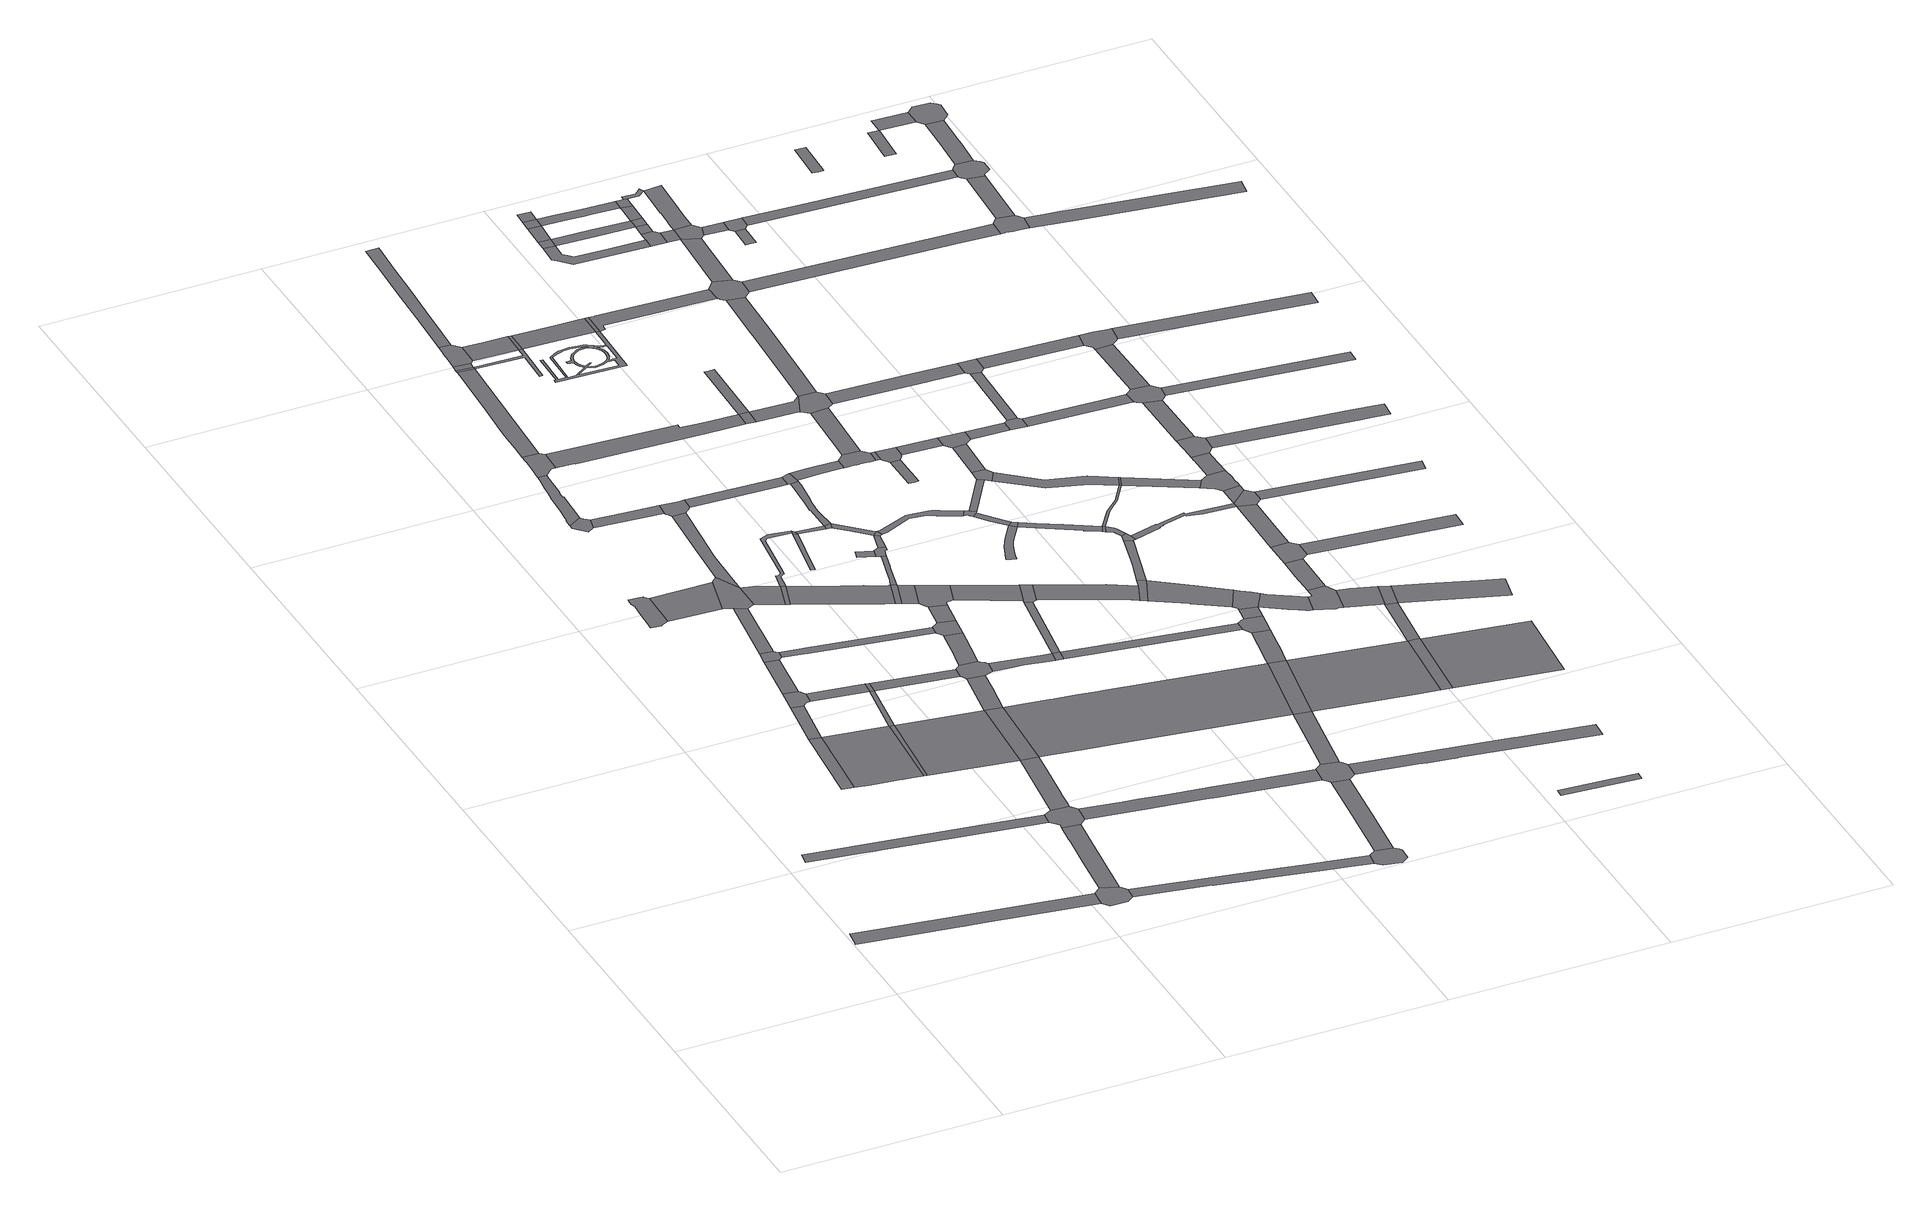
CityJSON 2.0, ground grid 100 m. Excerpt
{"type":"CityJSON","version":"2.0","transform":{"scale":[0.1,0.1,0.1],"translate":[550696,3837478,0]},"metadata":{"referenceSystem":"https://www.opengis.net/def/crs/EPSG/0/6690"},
"CityObjects":{
"road1":{"type":"Road","attributes":{"RoadStructureAttribute.sectionType":"1"},"geometry":[{"type":"MultiSurface","lod":"1","boundaries":[[[0,1,2,3,4,5,6,7]]]}]},
"road2":{"type":"Road","attributes":{"RoadStructureAttribute.sectionType":"1"},"geometry":[{"type":"MultiSurface","lod":"1","boundaries":[[[8,9,10,11,12,13]]]}]},
"road3":{"type":"Road","geometry":[{"type":"MultiSurface","lod":"1","boundaries":[[[14,15,16,17]]]}]},
"road4":{"type":"Road","attributes":{"RoadStructureAttribute.sectionType":"1"},"geometry":[{"type":"MultiSurface","lod":"1","boundaries":[[[18,14,17,19]]]}]},
"road5":{"type":"Road","geometry":[{"type":"MultiSurface","lod":"1","boundaries":[[[20,17,16,21,22,23,24,25,26,27]]]}]},
"road6":{"type":"Road","geometry":[{"type":"MultiSurface","lod":"1","boundaries":[[[28,29,7,6,30,31,32,33,34,35,36]]]}]},
"road7":{"type":"Road","geometry":[{"type":"MultiSurface","lod":"1","boundaries":[[[37,38,39,40,41,42,43,44,45,46,47,48,49,50,51,52,53]]]}]},
"road8":{"type":"Road","geometry":[{"type":"MultiSurface","lod":"1","boundaries":[[[54,18,19,55,56,57,58,59,60,61]]]}]},
"road9":{"type":"Road","attributes":{"RoadStructureAttribute.sectionType":"1"},"geometry":[{"type":"MultiSurface","lod":"1","boundaries":[[[62,54,61,63]]]}]},
"road10":{"type":"Road","geometry":[{"type":"MultiSurface","lod":"1","boundaries":[[[27,26,64,65]]]}]},
"road11":{"type":"Road","attributes":{"RoadStructureAttribute.sectionType":"1"},"geometry":[{"type":"MultiSurface","lod":"1","boundaries":[[[66,67,68,69,28,36,70,71,72]]]}]},
"road12":{"type":"Road","geometry":[{"type":"MultiSurface","lod":"1","boundaries":[[[73,62,63,74,75,76,77,78,79]]]}]},
"road13":{"type":"Road","attributes":{"RoadStructureAttribute.sectionType":"1"},"geometry":[{"type":"MultiSurface","lod":"1","boundaries":[[[58,57,80,81,82]]]}]},
"road14":{"type":"Road","attributes":{"RoadStructureAttribute.sectionType":"1"},"geometry":[{"type":"MultiSurface","lod":"1","boundaries":[[[50,49,83,84]]]}]},
"road15":{"type":"Road","attributes":{"RoadStructureAttribute.sectionType":"1"},"geometry":[{"type":"MultiSurface","lod":"1","boundaries":[[[81,27,65,85]]]}]},
"road16":{"type":"Road","attributes":{"RoadStructureAttribute.sectionType":"1"},"geometry":[{"type":"MultiSurface","lod":"1","boundaries":[[[86,87,73,79,88,89]]]}]},
"road17":{"type":"Road","geometry":[{"type":"MultiSurface","lod":"1","boundaries":[[[90,91,92,13,12,93,94,95,96,66,72,97,98,99]]]}]},
"road18":{"type":"Road","geometry":[{"type":"MultiSurface","lod":"1","boundaries":[[[100,101,102,103,104,105,106,107]]]}]},
"road19":{"type":"Road","geometry":[{"type":"MultiSurface","lod":"1","boundaries":[[[108,65,64,109,110,111,112,113]]]}]},
"road20":{"type":"Road","geometry":[{"type":"MultiSurface","lod":"1","boundaries":[[[82,81,85,114]]]}]},
"road21":{"type":"Road","attributes":{"RoadStructureAttribute.sectionType":"1"},"geometry":[{"type":"MultiSurface","lod":"1","boundaries":[[[115,116,117,118,119,120,121,122,123,124,125,126,103,102,127,128,129,130,131,132,133]]]}]},
"road22":{"type":"Road","geometry":[{"type":"MultiSurface","lod":"1","boundaries":[[[134,135,84,83,86,89,136,137,138,139]]]}]},
"road23":{"type":"Road","attributes":{"RoadStructureAttribute.sectionType":"1"},"geometry":[{"type":"MultiSurface","lod":"1","boundaries":[[[112,140,141,90,99,142,143,144,145,146,147]]]}]},
"road24":{"type":"Road","attributes":{"RoadStructureAttribute.sectionType":"1"},"geometry":[{"type":"MultiSurface","lod":"1","boundaries":[[[148,107,106,149,150]]]}]},
"road25":{"type":"Road","geometry":[{"type":"MultiSurface","lod":"1","boundaries":[[[151,152,153,154,155,115,133,156,157,158,159,160]]]}]},
"road26":{"type":"Road","attributes":{"RoadStructureAttribute.sectionType":"1"},"geometry":[{"type":"MultiSurface","lod":"1","boundaries":[[[161,162,163,164,139,138,165,166]]]}]},
"road27":{"type":"Road","attributes":{"RoadStructureAttribute.sectionType":"1"},"geometry":[{"type":"MultiSurface","lod":"1","boundaries":[[[114,85,167,168]]]}]},
"road28":{"type":"Road","attributes":{"RoadStructureAttribute.sectionType":"1"},"geometry":[{"type":"MultiSurface","lod":"1","boundaries":[[[169,170,76,75,171,172,173,174]]]}]},
"road29":{"type":"Road","attributes":{"RoadStructureAttribute.sectionType":"1"},"geometry":[{"type":"MultiSurface","lod":"1","boundaries":[[[175,176,177,134,139,178,179,180,181,182]]]}]},
"road30":{"type":"Road","geometry":[{"type":"MultiSurface","lod":"1","boundaries":[[[113,112,147,183]]]}]},
"road31":{"type":"Road","attributes":{"RoadStructureAttribute.sectionType":"1"},"geometry":[{"type":"MultiSurface","lod":"1","boundaries":[[[184,185,186,34,33,187,188,189,190,191,192,193,194]]]}]},
"road32":{"type":"Road","geometry":[{"type":"MultiSurface","lod":"1","boundaries":[[[166,165,195,196,197]]]}]},
"road33":{"type":"Road","attributes":{"RoadStructureAttribute.sectionType":"1"},"geometry":[{"type":"MultiSurface","lod":"1","boundaries":[[[198,199,200,201,202,203,151,160,204]]]}]},
"road34":{"type":"Road","geometry":[{"type":"MultiSurface","lod":"1","boundaries":[[[205,150,149,206,207,175,182,208,209,210,211]]]}]},
"road35":{"type":"Road","attributes":{"RoadStructureAttribute.sectionType":"1"},"geometry":[{"type":"MultiSurface","lod":"1","boundaries":[[[212,213,113,183,214,215,216]]]}]},
"road36":{"type":"Road","geometry":[{"type":"MultiSurface","lod":"1","boundaries":[[[217,198,204,218]]]}]},
"road37":{"type":"Road","attributes":{"RoadStructureAttribute.sectionType":"1"},"geometry":[{"type":"MultiSurface","lod":"1","boundaries":[[[219,220,221,222,223,196,195,224,225,226,227]]]}]},
"road38":{"type":"Road","attributes":{"RoadStructureAttribute.sectionType":"1"},"geometry":[{"type":"MultiSurface","lod":"1","boundaries":[[[228,217,218,229]]]}]},
"road39":{"type":"Road","attributes":{"RoadStructureAttribute.sectionType":"1"},"geometry":[{"type":"MultiSurface","lod":"1","boundaries":[[[230,231,232,233,234,166,197,235,236,237,238,239,240,241,242,243]]]}]},
"road40":{"type":"Road","geometry":[{"type":"MultiSurface","lod":"1","boundaries":[[[244,245,246,168,167,247,212,216,248,249,250,251,252,253]]]}]},
"road41":{"type":"Road","geometry":[{"type":"MultiSurface","lod":"1","boundaries":[[[254,255,256,257,228,229,258,259,260]]]}]},
"road42":{"type":"Road","attributes":{"RoadStructureAttribute.sectionType":"1"},"geometry":[{"type":"MultiSurface","lod":"1","boundaries":[[[261,262,263,264,265,266,98,97,267,268,269,270,271,272,273,274,275]]]}]},
"road43":{"type":"Road","attributes":{"RoadStructureAttribute.sectionType":"1"},"geometry":[{"type":"MultiSurface","lod":"1","boundaries":[[[276,277,278,279,280,244,253,281,282,283,284]]]}]},
"road44":{"type":"Road","attributes":{"RoadStructureAttribute.sectionType":"1"},"geometry":[{"type":"MultiSurface","lod":"1","boundaries":[[[285,286,287,288,289,290,291,292]]]}]},
"road45":{"type":"Road","geometry":[{"type":"MultiSurface","lod":"1","boundaries":[[[293,294,218,204,295,296,297,298]]]}]},
"road46":{"type":"Road","geometry":[{"type":"MultiSurface","lod":"1","boundaries":[[[299,300,174,173,301,302,276,284,303]]]}]},
"road47":{"type":"Road","geometry":[{"type":"MultiSurface","lod":"1","boundaries":[[[227,226,304,305,306]]]}]},
"road48":{"type":"Road","geometry":[{"type":"MultiSurface","lod":"1","boundaries":[[[243,242,285,292,307]]]}]},
"road49":{"type":"Road","attributes":{"RoadStructureAttribute.sectionType":"1"},"geometry":[{"type":"MultiSurface","lod":"1","boundaries":[[[308,309,259,258,293,310]]]}]},
"road50":{"type":"Road","attributes":{"RoadStructureAttribute.sectionType":"1"},"geometry":[{"type":"MultiSurface","lod":"1","boundaries":[[[311,312,313,314,315,316,317,318,319,254,260]]]}]},
"road51":{"type":"Road","attributes":{"RoadStructureAttribute.sectionType":"1"},"geometry":[{"type":"MultiSurface","lod":"1","boundaries":[[[320,321,322,323,324,325,326,159,158,327,328,329,330,331,332,333]]]}]},
"road52":{"type":"Road","attributes":{"RoadStructureAttribute.sectionType":"1"},"geometry":[{"type":"MultiSurface","lod":"1","boundaries":[[[334,211,210,335,336,337,338]]]}]},
"road53":{"type":"Road","attributes":{"RoadStructureAttribute.sectionType":"1"},"geometry":[{"type":"MultiSurface","lod":"1","boundaries":[[[305,304,339,340]]]}]},
"road54":{"type":"Road","attributes":{"RoadStructureAttribute.sectionType":"1"},"geometry":[{"type":"MultiSurface","lod":"1","boundaries":[[[341,342,250,249,343,344,345,346]]]}]},
"road55":{"type":"Road","attributes":{"RoadStructureAttribute.sectionType":"1"},"geometry":[{"type":"MultiSurface","lod":"1","boundaries":[[[347,299,303,348]]]}]},
"road56":{"type":"Road","attributes":{"RoadStructureAttribute.sectionType":"1"},"geometry":[{"type":"MultiSurface","lod":"1","boundaries":[[[307,292,349,350]]]}]},
"road57":{"type":"Road","attributes":{"RoadStructureAttribute.sectionType":"1"},"geometry":[{"type":"MultiSurface","lod":"1","boundaries":[[[351,352,353,354,355,356,227,306,357,358,359]]]}]},
"road58":{"type":"Road","geometry":[{"type":"MultiSurface","lod":"1","boundaries":[[[360,361,362,363,364]]]}]},
"road59":{"type":"Road","geometry":[{"type":"MultiSurface","lod":"1","boundaries":[[[365,366,340,339,367,347,348,368,369,370,371,372,373]]]}]},
"road60":{"type":"Road","geometry":[{"type":"MultiSurface","lod":"1","boundaries":[[[310,293,298,374]]]}]},
"road61":{"type":"Road","geometry":[{"type":"MultiSurface","lod":"1","boundaries":[[[375,350,349,376]]]}]},
"road62":{"type":"Road","geometry":[{"type":"MultiSurface","lod":"1","boundaries":[[[377,378,194,193,379,380,381,382,383,384]]]}]},
"road63":{"type":"Road","geometry":[{"type":"MultiSurface","lod":"1","boundaries":[[[385,386,364,363,387,351,359,388,389,390,391,392]]]}]},
"road64":{"type":"Road","geometry":[{"type":"MultiSurface","lod":"1","boundaries":[[[346,345,393,394]]]}]},
"road65":{"type":"Road","attributes":{"function":"1"},"geometry":[{"type":"MultiSurface","lod":"1","boundaries":[[[395,396,397,398,399,400,183,147,401,402,403,404,405,406,407]]]}]},
"road66":{"type":"Road","attributes":{"RoadStructureAttribute.sectionType":"1"},"geometry":[{"type":"MultiSurface","lod":"1","boundaries":[[[408,409,410,411,412,413,414,415,416,417,418,350,375]]]}]},
"road67":{"type":"Road","attributes":{"RoadStructureAttribute.sectionType":"1"},"geometry":[{"type":"MultiSurface","lod":"1","boundaries":[[[419,375,376,420,421,422]]]}]},
"road68":{"type":"Road","attributes":{"RoadStructureAttribute.sectionType":"1"},"geometry":[{"type":"MultiSurface","lod":"1","boundaries":[[[421,385,392,423]]]}]},
"road69":{"type":"Road","geometry":[{"type":"MultiSurface","lod":"1","boundaries":[[[424,425,426,427,428,429,430,431,432,433,434,435,436,437,438,439,440,441,442,443,444,445,446],[447,448,449,450,451,452,453,454,455,456,457,458,459],[460,461,462,463,464,465,466,467,468,469,470],[471,472,473,474,475,476,477,478,479,480,481,482,483,484,485,486,487,488,489,490,491,492,493,494,495,496,497,498],[499,500,501,502,503,504,505,506,507,508,509,510,511,512,513,514,515,516,517,518,519,520,521,522,523,524,525,526,527,528,529,530,531,532]]]}]},
"road70":{"type":"Road","geometry":[{"type":"MultiSurface","lod":"1","boundaries":[[[422,421,423,533,534]]]}]},
"road71":{"type":"Road","geometry":[{"type":"MultiSurface","lod":"1","boundaries":[[[535,338,337,536,415,414,537]]]}]},
"road72":{"type":"Road","attributes":{"RoadStructureAttribute.sectionType":"1"},"geometry":[{"type":"MultiSurface","lod":"1","boundaries":[[[538,346,394,539]]]}]},
"road73":{"type":"Road","attributes":{"RoadStructureAttribute.sectionType":"1"},"geometry":[{"type":"MultiSurface","lod":"1","boundaries":[[[540,541,374,298,424,542]]]}]},
"road74":{"type":"Road","attributes":{"RoadStructureAttribute.sectionType":"1"},"geometry":[{"type":"MultiSurface","lod":"1","boundaries":[[[543,373,372,544,545,546,547]]]}]},
"road75":{"type":"Road","attributes":{"RoadStructureAttribute.sectionType":"1"},"geometry":[{"type":"MultiSurface","lod":"1","boundaries":[[[548,549,377,384,550,551]]]}]},
"road76":{"type":"Road","attributes":{"RoadStructureAttribute.sectionType":"1"},"geometry":[{"type":"MultiSurface","lod":"1","boundaries":[[[552,553,535,537,554,555,556,557,558]]]}]},
"road77":{"type":"Road","geometry":[{"type":"MultiSurface","lod":"1","boundaries":[[[547,546,559,538,539,560,561,562,563]]]}]},
"road78":{"type":"Road","geometry":[{"type":"MultiSurface","lod":"1","boundaries":[[[564,565,275,274,566,567,548,551,568,569,570,571,572,573,574]]]}]},
"road79":{"type":"Road","geometry":[{"type":"MultiSurface","lod":"1","boundaries":[[[542,424,446,575]]]}]},
"road80":{"type":"Road","geometry":[{"type":"MultiSurface","lod":"1","boundaries":[[[333,332,576,577]]]}]},
"road81":{"type":"Road","attributes":{"RoadStructureAttribute.sectionType":"1"},"geometry":[{"type":"MultiSurface","lod":"1","boundaries":[[[578,579,580,581,582,583,584,585,586,587,534,533,588,589,590,591,592,593,594,595]]]}]},
"road82":{"type":"Road","attributes":{"RoadStructureAttribute.sectionType":"1"},"geometry":[{"type":"MultiSurface","lod":"1","boundaries":[[[596,597,598,333,577]]]}]},
"road83":{"type":"Road","attributes":{"RoadStructureAttribute.sectionType":"1"},"geometry":[{"type":"MultiSurface","lod":"1","boundaries":[[[599,394,393,600,601]]]}]},
"road84":{"type":"Road","attributes":{"RoadStructureAttribute.sectionType":"1"},"geometry":[{"type":"MultiSurface","lod":"1","boundaries":[[[406,602,603,564,574,604,605]]]}]},
"road85":{"type":"Road","geometry":[{"type":"MultiSurface","lod":"1","boundaries":[[[606,607,558,557,608,609,610,611,612,613,614,615,616,617]]]}]},
"road86":{"type":"Road","attributes":{"RoadStructureAttribute.sectionType":"1"},"geometry":[{"type":"MultiSurface","lod":"1","boundaries":[[[618,619,620,621,622,577,576,623,624]]]}]},
"road87":{"type":"Road","attributes":{"RoadStructureAttribute.sectionType":"1"},"geometry":[{"type":"MultiSurface","lod":"1","boundaries":[[[625,563,562,626,627,628,629]]]}]},
"road88":{"type":"Road","geometry":[{"type":"MultiSurface","lod":"1","boundaries":[[[630,631,632,633,634,635,636,637,638,639,640,641,642,643,644,645]]]}]},
"road89":{"type":"Road","geometry":[{"type":"MultiSurface","lod":"1","boundaries":[[[595,594,646,647,648,649,650,651,652]]]}]},
"road90":{"type":"Road","attributes":{"RoadStructureAttribute.sectionType":"1"},"geometry":[{"type":"MultiSurface","lod":"1","boundaries":[[[615,614,653,654]]]}]},
"road91":{"type":"Road","attributes":{"RoadStructureAttribute.sectionType":"1"},"geometry":[{"type":"MultiSurface","lod":"1","boundaries":[[[655,656,606,617]]]}]},
"road92":{"type":"Road","geometry":[{"type":"MultiSurface","lod":"1","boundaries":[[[657,658,659,660,661]]]}]},
"road93":{"type":"Road","attributes":{"RoadStructureAttribute.sectionType":"1"},"geometry":[{"type":"MultiSurface","lod":"1","boundaries":[[[662,650,649,663,664,630,665]]]}]},
"road94":{"type":"Road","geometry":[{"type":"MultiSurface","lod":"1","boundaries":[[[666,654,653,667,668,657,661,669,670,671,672]]]}]},
"road95":{"type":"Road","attributes":{"RoadStructureAttribute.sectionType":"1"},"geometry":[{"type":"MultiSurface","lod":"1","boundaries":[[[673,674,575,446,675,676,677,678,679,680,681]]]}]},
"road96":{"type":"Road","geometry":[{"type":"MultiSurface","lod":"1","boundaries":[[[665,630,645,682]]]}]},
"road97":{"type":"Road","geometry":[{"type":"MultiSurface","lod":"1","boundaries":[[[683,684,685,686,687]]]}]},
"road98":{"type":"Road","geometry":[{"type":"MultiSurface","lod":"1","boundaries":[[[618,624,688,656,655,689,690,691]]]}]},
"road99":{"type":"Road","geometry":[{"type":"MultiSurface","lod":"1","boundaries":[[[407,406,605,692]]]}]},
"road100":{"type":"Road","attributes":{"RoadStructureAttribute.sectionType":"1"},"geometry":[{"type":"MultiSurface","lod":"1","boundaries":[[[693,683,687,694]]]}]},
"road101":{"type":"Road","attributes":{"RoadStructureAttribute.sectionType":"1"},"geometry":[{"type":"MultiSurface","lod":"1","boundaries":[[[695,652,651,696]]]}]},
"road102":{"type":"Road","geometry":[{"type":"MultiSurface","lod":"1","boundaries":[[[697,693,694,698]]]}]},
"road103":{"type":"Road","geometry":[{"type":"MultiSurface","lod":"1","boundaries":[[[699,700,629,628,701,702]]]}]},
"road104":{"type":"Road","attributes":{"RoadStructureAttribute.sectionType":"1"},"geometry":[{"type":"MultiSurface","lod":"1","boundaries":[[[703,697,698,704]]]}]},
"road105":{"type":"Road","attributes":{"RoadStructureAttribute.sectionType":"1"},"geometry":[{"type":"MultiSurface","lod":"1","boundaries":[[[672,671,705,706]]]}]},
"road106":{"type":"Road","attributes":{"RoadStructureAttribute.sectionType":"1"},"geometry":[{"type":"MultiSurface","lod":"1","boundaries":[[[707,708,709,682,645,710,711,712,713]]]}]},
"road107":{"type":"Road","attributes":{"RoadStructureAttribute.sectionType":"1"},"geometry":[{"type":"MultiSurface","lod":"1","boundaries":[[[685,714,715,716,717,718,719,720,721,722,723,686]]]}]},
"road108":{"type":"Road","attributes":{"RoadStructureAttribute.sectionType":"1"},"geometry":[{"type":"MultiSurface","lod":"1","boundaries":[[[724,725,726,407,692,727,728,729,730]]]}]},
"road109":{"type":"Road","geometry":[{"type":"MultiSurface","lod":"1","boundaries":[[[731,695,696,732,733,734]]]}]},
"road110":{"type":"Road","attributes":{"RoadStructureAttribute.sectionType":"1"},"geometry":[{"type":"MultiSurface","lod":"1","boundaries":[[[735,736,737,738,618,691,739,740,741]]]}]},
"road111":{"type":"Road","attributes":{"RoadStructureAttribute.sectionType":"1"},"geometry":[{"type":"MultiSurface","lod":"1","boundaries":[[[742,743,702,701,744,745,746,747]]]}]},
"road112":{"type":"Road","attributes":{"RoadStructureAttribute.sectionType":"1"},"geometry":[{"type":"MultiSurface","lod":"1","boundaries":[[[748,749,750,699,702,751]]]}]},
"road113":{"type":"Road","attributes":{"RoadStructureAttribute.sectionType":"1"},"geometry":[{"type":"MultiSurface","lod":"1","boundaries":[[[752,753,687,686,754,755,756]]]}]},
"road114":{"type":"Road","attributes":{"RoadStructureAttribute.sectionType":"1"},"geometry":[{"type":"MultiSurface","lod":"1","boundaries":[[[757,758,731,734]]]}]},
"road115":{"type":"Road","geometry":[{"type":"MultiSurface","lod":"1","boundaries":[[[759,760,601,600,761,724,730,762,763]]]}]},
"road116":{"type":"Road","geometry":[{"type":"MultiSurface","lod":"1","boundaries":[[[706,705,758,757,764,765]]]}]},
"road117":{"type":"Road","geometry":[{"type":"MultiSurface","lod":"1","boundaries":[[[713,712,766,767]]]}]},
"road118":{"type":"Road","attributes":{"RoadStructureAttribute.sectionType":"1"},"geometry":[{"type":"MultiSurface","lod":"1","boundaries":[[[768,769,770,698,694,771,772,773,774,775]]]}]},
"road119":{"type":"Road","attributes":{"RoadStructureAttribute.sectionType":"1"},"geometry":[{"type":"MultiSurface","lod":"1","boundaries":[[[776,777,778,779,780,781,571,570,782,783,784,785,786,787,788,789,790]]]}]},
"road120":{"type":"Road","attributes":{"RoadStructureAttribute.sectionType":"1"},"geometry":[{"type":"MultiSurface","lod":"1","boundaries":[[[791,792,793,767,766,794,795,796,797,798]]]}]},
"road121":{"type":"Road","attributes":{"RoadStructureAttribute.sectionType":"1"},"geometry":[{"type":"MultiSurface","lod":"1","boundaries":[[[799,800,759,763,801]]]}]},
"road122":{"type":"Road","geometry":[{"type":"MultiSurface","lod":"1","boundaries":[[[798,797,748,751,802,803]]]}]},
"road123":{"type":"Road","attributes":{"function":"1"},"geometry":[{"type":"MultiSurface","lod":"1","boundaries":[[[804,692,605,805,806,807]]]}]},
"road124":{"type":"Road","geometry":[{"type":"MultiSurface","lod":"1","boundaries":[[[808,809,810,811,681,680,812,813,735,741,814,815,816]]]}]},
"road125":{"type":"Road","geometry":[{"type":"MultiSurface","lod":"1","boundaries":[[[817,818,747,746,819,820,799,801,821]]]}]},
"road126":{"type":"Road","attributes":{"RoadStructureAttribute.sectionType":"1"},"geometry":[{"type":"MultiSurface","lod":"1","boundaries":[[[822,690,689,823,824,825]]]}]},
"road127":{"type":"Road","attributes":{"RoadStructureAttribute.sectionType":"1"},"geometry":[{"type":"MultiSurface","lod":"1","boundaries":[[[826,827,733,732,828,829,830,831]]]}]},
"road128":{"type":"Road","geometry":[{"type":"MultiSurface","lod":"1","boundaries":[[[832,719,718,833,834,835]]]}]},
"road129":{"type":"Road","attributes":{"RoadStructureAttribute.sectionType":"1"},"geometry":[{"type":"MultiSurface","lod":"1","boundaries":[[[755,836,832,835,837]]]}]},
"road130":{"type":"Road","geometry":[{"type":"MultiSurface","lod":"1","boundaries":[[[756,755,837,838]]]}]},
"road131":{"type":"Road","attributes":{"RoadStructureAttribute.sectionType":"1"},"geometry":[{"type":"MultiSurface","lod":"1","boundaries":[[[830,839,840,713,767,841,842,843]]]}]},
"road132":{"type":"Road","attributes":{"RoadStructureAttribute.sectionType":"1"},"geometry":[{"type":"MultiSurface","lod":"1","boundaries":[[[765,764,844,845]]]}]},
"road133":{"type":"Road","attributes":{"RoadStructureAttribute.sectionType":"1"},"geometry":[{"type":"MultiSurface","lod":"1","boundaries":[[[846,808,816,847]]]}]},
"road134":{"type":"Road","attributes":{"RoadStructureAttribute.sectionType":"1"},"geometry":[{"type":"MultiSurface","lod":"1","boundaries":[[[774,848,756,838,849]]]}]},
"road135":{"type":"Road","attributes":{"RoadStructureAttribute.sectionType":"1"},"geometry":[{"type":"MultiSurface","lod":"1","boundaries":[[[834,833,846,850]]]}]},
"road136":{"type":"Road","attributes":{"RoadStructureAttribute.sectionType":"1"},"geometry":[{"type":"MultiSurface","lod":"1","boundaries":[[[851,821,801,852,853,854,855,856,857]]]}]},
"road137":{"type":"Road","geometry":[{"type":"MultiSurface","lod":"1","boundaries":[[[775,774,849,858,859]]]}]},
"road138":{"type":"Road","attributes":{"RoadStructureAttribute.sectionType":"1"},"geometry":[{"type":"MultiSurface","lod":"1","boundaries":[[[860,861,862,863,864,865,866]]]}]},
"road139":{"type":"Road","geometry":[{"type":"MultiSurface","lod":"1","boundaries":[[[867,868,850,846,847,869,870]]]}]},
"road140":{"type":"Road","attributes":{"RoadStructureAttribute.sectionType":"1"},"geometry":[{"type":"MultiSurface","lod":"1","boundaries":[[[871,872,873,859,858,874,875]]]}]},
"road141":{"type":"Road","geometry":[{"type":"MultiSurface","lod":"1","boundaries":[[[876,877,878,845,844,879,880]]]}]},
"road142":{"type":"Road","attributes":{"RoadStructureAttribute.sectionType":"1"},"geometry":[{"type":"MultiSurface","lod":"1","boundaries":[[[881,882,883,884,803,802,885,886,887,888,889,890,891,892,893]]]}]},
"road143":{"type":"Road","geometry":[{"type":"MultiSurface","lod":"1","boundaries":[[[831,830,843,894]]]}]},
"road144":{"type":"Road","attributes":{"RoadStructureAttribute.sectionType":"1"},"geometry":[{"type":"MultiSurface","lod":"1","boundaries":[[[895,896,897,898,899,875,900,901,902,903,850,868]]]}]},
"road145":{"type":"Road","geometry":[{"type":"MultiSurface","lod":"1","boundaries":[[[807,806,904,905]]]}]},
"road146":{"type":"Road","geometry":[{"type":"MultiSurface","lod":"1","boundaries":[[[906,907,857,856,908,909,910,911,912,913,914,915]]]}]},
"road147":{"type":"Road","attributes":{"RoadStructureAttribute.sectionType":"1"},"geometry":[{"type":"MultiSurface","lod":"1","boundaries":[[[870,869,916,917,918]]]}]},
"road148":{"type":"Road","attributes":{"RoadStructureAttribute.sectionType":"1"},"geometry":[{"type":"MultiSurface","lod":"1","boundaries":[[[919,877,876,920]]]}]},
"road149":{"type":"Road","attributes":{"RoadStructureAttribute.sectionType":"1"},"geometry":[{"type":"MultiSurface","lod":"1","boundaries":[[[921,922,906,915,923,924]]]}]},
"road150":{"type":"Road","geometry":[{"type":"MultiSurface","lod":"1","boundaries":[[[925,926,927,928,929]]]}]},
"road151":{"type":"Road","attributes":{"RoadStructureAttribute.sectionType":"1"},"geometry":[{"type":"MultiSurface","lod":"1","boundaries":[[[894,843,930,931]]]}]},
"road152":{"type":"Road","geometry":[{"type":"MultiSurface","lod":"1","boundaries":[[[825,824,919,920,932,933,934,935]]]}]},
"road153":{"type":"Road","geometry":[{"type":"MultiSurface","lod":"1","boundaries":[[[918,917,925,929,936,937]]]}]},
"road154":{"type":"Road","attributes":{"RoadStructureAttribute.sectionType":"1"},"geometry":[{"type":"MultiSurface","lod":"1","boundaries":[[[938,914,913,939,940,941,942]]]}]},
"road155":{"type":"Road","attributes":{"RoadStructureAttribute.sectionType":"1"},"geometry":[{"type":"MultiSurface","lod":"1","boundaries":[[[943,807,905,944]]]}]},
"road156":{"type":"Road","geometry":[{"type":"MultiSurface","lod":"1","boundaries":[[[945,921,924,946,947,948]]]}]},
"road157":{"type":"Road","attributes":{"RoadStructureAttribute.sectionType":"1"},"geometry":[{"type":"MultiSurface","lod":"1","boundaries":[[[892,949,945,948,950,951]]]}]},
"road158":{"type":"Road","attributes":{"RoadStructureAttribute.sectionType":"1"},"geometry":[{"type":"MultiSurface","lod":"1","boundaries":[[[880,879,952,953]]]}]},
"road159":{"type":"Road","geometry":[{"type":"MultiSurface","lod":"1","boundaries":[[[942,941,943,944,954]]]}]},
"road160":{"type":"Road","attributes":{"function":"1"},"geometry":[{"type":"MultiSurface","lod":"1","boundaries":[[[955,905,904,956,957]]]}]},
"road161":{"type":"Road","geometry":[{"type":"MultiSurface","lod":"1","boundaries":[[[958,959,960,961,962,931,930,963,964,965]]]}]},
"road162":{"type":"Road","attributes":{"RoadStructureAttribute.sectionType":"1"},"geometry":[{"type":"MultiSurface","lod":"1","boundaries":[[[965,964,966,967,968,893,969]]]}]},
"road163":{"type":"Road","geometry":[{"type":"MultiSurface","lod":"1","boundaries":[[[970,969,893,892,951,971,972,973]]]}]},
"road164":{"type":"Road","attributes":{"RoadStructureAttribute.sectionType":"1"},"geometry":[{"type":"MultiSurface","lod":"1","boundaries":[[[974,975,976,962,961,977,978,979,980]]]}]},
"road165":{"type":"Road","attributes":{"RoadStructureAttribute.sectionType":"1"},"geometry":[{"type":"MultiSurface","lod":"1","boundaries":[[[981,815,814,982,983,984]]]}]},
"road166":{"type":"Road","attributes":{"RoadStructureAttribute.sectionType":"1"},"geometry":[{"type":"MultiSurface","lod":"1","boundaries":[[[935,934,985,986,987,988]]]}]},
"road167":{"type":"Road","geometry":[{"type":"MultiSurface","lod":"1","boundaries":[[[989,990,974,980,991,992,993,994,995]]]}]},
"road168":{"type":"Road","attributes":{"RoadStructureAttribute.sectionType":"1"},"geometry":[{"type":"MultiSurface","lod":"1","boundaries":[[[996,997,998,954,944,999,1000,1001,1002,1003,1004]]]}]},
"road169":{"type":"Road","attributes":{"RoadStructureAttribute.sectionType":"1"},"geometry":[{"type":"MultiSurface","lod":"1","boundaries":[[[1005,989,995,1006]]]}]},
"road170":{"type":"Road","geometry":[{"type":"MultiSurface","lod":"1","boundaries":[[[1007,1008,953,952,1009,1010,1005,1006,1011,1012,1013,1014,1015]]]}]},
"road171":{"type":"Road","attributes":{"RoadStructureAttribute.sectionType":"1"},"geometry":[{"type":"MultiSurface","lod":"1","boundaries":[[[1016,947,946,1017,1018,1019,1020]]]}]},
"road172":{"type":"Road","attributes":{"RoadStructureAttribute.sectionType":"1"},"geometry":[{"type":"MultiSurface","lod":"1","boundaries":[[[1021,1007,1015,1022]]]}]},
"road173":{"type":"Road","attributes":{"RoadStructureAttribute.sectionType":"1"},"geometry":[{"type":"MultiSurface","lod":"1","boundaries":[[[1023,937,936,1024,1025]]]}]},
"road174":{"type":"Road","geometry":[{"type":"MultiSurface","lod":"1","boundaries":[[[1026,1027,1028,1029,1030,988,987,1031,1032,1021,1022,1033,1034,1035]]]}]},
"road175":{"type":"Road","attributes":{"RoadStructureAttribute.sectionType":"1"},"geometry":[{"type":"MultiSurface","lod":"1","boundaries":[[[973,972,1036,1037]]]}]},
"road176":{"type":"Road","geometry":[{"type":"MultiSurface","lod":"1","boundaries":[[[1038,1039,1040,1041,1042]]]}]},
"road177":{"type":"Road","attributes":{"RoadStructureAttribute.sectionType":"1"},"geometry":[{"type":"MultiSurface","lod":"1","boundaries":[[[1043,993,992,1044,1045,1046,1047,1048]]]}]},
"road178":{"type":"Road","attributes":{"RoadStructureAttribute.sectionType":"1"},"geometry":[{"type":"MultiSurface","lod":"1","boundaries":[[[1013,1012,1049,1050]]]}]},
"road179":{"type":"Road","geometry":[{"type":"MultiSurface","lod":"1","boundaries":[[[1051,1052,984,983,1053,1054,1055,1056,1057,1058,1059,1060,1061,1062]]]}]},
"road180":{"type":"Road","geometry":[{"type":"MultiSurface","lod":"1","boundaries":[[[1063,1064,1065,1066,1067]]]}]},
"road181":{"type":"Road","attributes":{"RoadStructureAttribute.sectionType":"1"},"geometry":[{"type":"MultiSurface","lod":"1","boundaries":[[[1068,1051,1062,1069]]]}]},
"road182":{"type":"Road","geometry":[{"type":"MultiSurface","lod":"1","boundaries":[[[1070,1071,1025,1024,1072,1068,1069,1073,1074,1075,1076,1077,1078]]]}]},
"road183":{"type":"Road","attributes":{"RoadStructureAttribute.sectionType":"1"},"geometry":[{"type":"MultiSurface","lod":"1","boundaries":[[[1035,1034,1079,1080]]]}]},
"road184":{"type":"Road","attributes":{"RoadStructureAttribute.sectionType":"1"},"geometry":[{"type":"MultiSurface","lod":"1","boundaries":[[[1081,1067,1082,1083]]]}]},
"road185":{"type":"Road","attributes":{"RoadStructureAttribute.sectionType":"1"},"geometry":[{"type":"MultiSurface","lod":"1","boundaries":[[[1084,1085,1086,1070,1078,1087,1088,1089]]]}]},
"road186":{"type":"Road","geometry":[{"type":"MultiSurface","lod":"1","boundaries":[[[1090,1091,1092,1083,1082,1093,1094,1084,1089,1095,1096,1097,1098,1099]]]}]},
"road187":{"type":"Road","attributes":{"RoadStructureAttribute.sectionType":"1"},"geometry":[{"type":"MultiSurface","lod":"1","boundaries":[[[1100,1059,1058,1101,1102,1103,1104]]]}]}
},
"vertices":[
[694,388,0],[20,487,0],[9,408,0],[458,342,0],[460,342,0],[555,328,0],[1041,257,0],[1048,336,0],
[932,982,0],[512,1043,0],[99,1106,0],[89,1046,0],[1107,894,0],[1115,951,0],
[495,1873,0],[455,1477,0],[508,1468,0],[548,1864,0],
[530,2116,0],[584,2108,0],
[822,1823,0],[567,1459,0],[695,1440,0],[711,1438,0],[712,1438,0],[758,1431,0],[799,1424,0],[831,1821,0],
[1082,363,0],[1081,362,0],[1042,256,0],[1065,224,0],[1145,223,0],[1177,245,0],[1182,305,0],[1174,316,0],[1158,336,0],
[281,3126,0],[280,3108,0],[279,3105,0],[279,3092,0],[284,3073,0],[282,3040,0],[281,3017,0],[275,2913,0],[274,2909,0],[274,2900,0],[322,2895,0],[322,2898,0],[357,2912,0],[364,3102,0],[347,3119,0],[346,3120,0],[333,3122,0],
[545,2223,0],[599,2119,0],[608,2126,0],[622,2124,0],[630,2186,0],[623,2196,0],[615,2207,0],[610,2214,0],
[580,2470,0],[643,2461,0],
[813,1422,0],[853,1818,0],
[1138,834,0],[1127,745,0],[1125,725,0],[1106,568,0],[1194,632,0],[1207,736,0],[1218,825,0],
[590,2535,0],[659,2471,0],[660,2472,0],[663,2511,0],[660,2511,0],[652,2519,0],[647,2526,0],
[861,2090,0],[871,2089,0],[877,2148,0],
[596,2903,0],[644,3098,0],
[891,2086,0],
[640,2885,0],[639,2876,0],[652,2556,0],[691,2859,0],
[1154,971,0],[1133,960,0],[1116,952,0],[1108,894,0],[1123,877,0],[1141,857,0],[1140,851,0],[1249,851,0],[1259,932,0],[1234,967,0],
[388,3742,0],[377,3753,0],[366,3764,0],[306,3728,0],[305,3707,0],[356,3656,0],[383,3673,0],[398,3732,0],
[878,1814,0],[841,1418,0],[1021,1390,0],[1022,1390,0],[1202,1362,0],[1230,1762,0],
[897,2144,0],
[343,4111,0],[342,4090,0],[334,4024,0],[329,3984,0],[323,3938,0],[322,3922,0],[317,3841,0],[314,3799,0],[313,3799,0],[311,3770,0],[309,3769,0],[307,3737,0],[375,3933,0],[371,3934,0],[373,3971,0],[375,3972,0],[381,4087,0],[382,4109,0],[383,4110,0],
[674,3126,0],[662,3115,0],[705,2866,0],[714,2871,0],[727,2877,0],[728,3014,0],
[1194,1300,0],[1189,1261,0],[1238,994,0],[1238,995,0],[1246,1065,0],[1247,1067,0],[1274,1291,0],[1281,1352,0],
[545,3721,0],[691,3649,0],[697,3710,0],
[352,4274,0],[351,4244,0],[351,4232,0],[345,4150,0],[344,4128,0],[391,4118,0],[420,4145,0],[440,4144,0],[445,4253,0],[423,4271,0],
[873,2958,0],[782,3001,0],[750,3009,0],[745,3010,0],[842,2824,0],[882,2953,0],
[1252,2032,0],[1259,2088,0],
[775,2494,0],[764,2496,0],[765,2455,0],[769,2454,0],[1303,2370,0],[1308,2413,0],
[710,3615,0],[691,3356,0],[674,3128,0],[730,3100,0],[731,3125,0],[736,3269,0],[752,3428,0],[771,3614,0],
[1309,1751,0],
[2074,131,0],[1919,162,0],[1630,218,0],[1509,185,0],[1508,181,0],[1630,157,0],[1744,135,0],[1944,96,0],[2075,71,0],[2168,52,0],[2178,113,0],
[861,2816,0],[901,2945,0],[902,2947,0],
[386,4959,0],[384,4935,0],[367,4645,0],[358,4485,0],[356,4454,0],[354,4345,0],[460,4952,0],
[786,3703,0],[696,3639,0],[702,3630,0],[781,3623,0],[790,3631,0],[804,3643,0],[806,3703,0],
[1268,2006,0],[1268,2001,0],[1331,1894,0],[1344,1979,0],[1346,1995,0],
[386,4974,0],[461,4967,0],
[1282,2773,0],[1192,2812,0],[1190,2813,0],[1106,2849,0],[979,2908,0],[937,2781,0],[1209,2655,0],[1247,2637,0],[1289,2770,0],
[388,5003,0],[464,4997,0],
[1005,3325,0],[961,3309,0],[925,3042,0],[910,3030,0],[898,3031,0],[915,3017,0],[934,3032,0],[936,3032,0],[938,3045,0],[959,3192,0],[973,3286,0],[988,3298,0],[1097,3293,0],[1100,3308,0],
[1284,2110,0],[1283,2108,0],[1272,2098,0],[1260,2019,0],[1370,2004,0],[1387,2011,0],[1396,2071,0],[1386,2083,0],[1371,2098,0],[1365,2104,0],
[398,5160,0],[396,5125,0],[394,5105,0],[391,5059,0],[478,5009,0],[483,5121,0],[451,5157,0],
[1982,825,0],[1816,850,0],[1623,878,0],[1512,894,0],[1445,904,0],[1444,905,0],[1500,815,0],[1513,814,0],[1624,798,0],[1759,777,0],[1760,777,0],[1805,770,0],[1930,752,0],[2247,705,0],[2254,785,0],
[1323,2336,0],[1305,2230,0],[1303,2218,0],[1294,2169,0],[1284,2113,0],[1366,2111,0],[1382,2205,0],[1384,2221,0],[1401,2323,0],
[1095,3282,0],[1047,3023,0],[1047,3012,0],[1047,3011,0],[1064,3009,0],[1081,3105,0],[1092,3158,0],[1114,3277,0],
[683,5005,0],[681,4958,0],[681,4943,0],[674,4790,0],[689,4790,0],[698,5004,0],
[1339,2433,0],[1331,2428,0],[1315,2350,0],[1322,2337,0],[1416,2420,0],
[1271,2626,0],[1312,2756,0],[1313,2759,0],
[1111,3297,0],
[580,5117,0],[510,5120,0],[686,5114,0],
[462,5341,0],[467,5423,0],[477,5602,0],[487,5761,0],[497,5935,0],[439,5934,0],[430,5757,0],[422,5601,0],[411,5402,0],
[1225,4189,0],[1170,4191,0],[1082,4196,0],[1079,4196,0],[1036,4198,0],[1023,4198,0],[1025,4223,0],[476,4142,0],[526,4140,0],[526,4138,0],[1075,4116,0],[1096,4115,0],[1277,4108,0],[1281,4187,0],
[1058,3694,0],[1014,3636,0],[1191,3629,0],[1236,3627,0],[1238,3687,0],
[1334,2597,0],[1376,2726,0],
[1662,2027,0],[1614,2034,0],[1522,1998,0],[1612,1981,0],[1654,1975,0],[1662,2028,0],
[1358,2557,0],[1435,2539,0],
[1235,3263,0],[1237,3283,0],
[1348,2981,0],[1335,2931,0],[1335,2929,0],[1327,2898,0],[1322,2877,0],[1304,2807,0],[1344,2885,0],[1346,2892,0],[1368,2976,0],
[1267,3054,0],[1261,3035,0],[1254,3016,0],[1328,2989,0],[1338,3028,0],
[1495,2669,0],[1486,2673,0],[1346,2577,0],[1437,2550,0],[1438,2555,0],[1450,2558,0],[1460,2560,0],[1472,2562,0],[1505,2664,0],
[701,5113,0],
[1268,3289,0],[1258,3260,0],
[2210,135,0],[2188,120,0],[2197,25,0],[2276,8,0],[2310,33,0],[2314,93,0],[2305,103,0],[2288,123,0],
[1364,3044,0],[1359,3040,0],[1339,2985,0],[1377,3010,0],[1378,3012,0],[1390,3012,0],[1392,3025,0],[1394,3037,0],
[1686,1970,0],[1694,2024,0],
[2111,1631,0],[1729,1688,0],[1709,1691,0],[1615,1705,0],[1511,1721,0],[1505,1722,0],[1434,1330,0],[1462,1326,0],[1496,1321,0],[1510,1319,0],[1619,1304,0],[2349,1197,0],[2419,1585,0],
[1262,3385,0],[1263,3419,0],[1264,3432,0],[1266,3459,0],[1272,3507,0],[1283,3601,0],[1285,3632,0],[1249,3627,0],[1238,3473,0],[1234,3415,0],[1237,3414,0],
[1405,3160,0],[1316,3204,0],[1388,3136,0],[1409,3157,0],
[1408,3122,0],
[1022,4990,0],[1019,4887,0],[999,4886,0],[973,4905,0],[948,4918,0],[935,4924,0],[915,4929,0],[902,4931,0],[875,4933,0],[842,4930,0],[826,4926,0],[804,4917,0],[774,4901,0],[772,4896,0],[767,4735,0],[733,4736,0],[738,4895,0],[728,4896,0],[723,4736,0],[715,4737,0],[715,4722,0],[1030,4710,0],[1039,4990,0],[1018,4877,0],[1015,4779,0],[982,4779,0],[989,4788,0],[993,4797,0],[998,4814,0],[1000,4831,0],[999,4841,0],[996,4856,0],[986,4875,0],[979,4884,0],[969,4893,0],[992,4876,0],[1001,4767,0],[1000,4726,0],[826,4732,0],[874,4766,0],[888,4757,0],[892,4755,0],[910,4752,0],[923,4752,0],[947,4757,0],[962,4763,0],[969,4767,0],[777,4734,0],[782,4894,0],[809,4907,0],[830,4914,0],[844,4918,0],[875,4921,0],[900,4919,0],[913,4917,0],[931,4912,0],[943,4907,0],[947,4905,0],[935,4908,0],[917,4909,0],[907,4908,0],[897,4905,0],[880,4896,0],[861,4881,0],[853,4871,0],[845,4858,0],[842,4842,0],[817,4843,0],[817,4823,0],[842,4822,0],[844,4808,0],[854,4787,0],[860,4779,0],[867,4773,0],[809,4733,0],[970,4876,0],[976,4869,0],[984,4852,0],[987,4839,0],[988,4832,0],[986,4816,0],[982,4801,0],[979,4794,0],[972,4785,0],[964,4778,0],[957,4774,0],[943,4768,0],[922,4764,0],[911,4764,0],[894,4767,0],[885,4773,0],[909,4790,0],[903,4798,0],[877,4780,0],[869,4787,0],[864,4794,0],[856,4812,0],[853,4828,0],[853,4836,0],[857,4853,0],[863,4864,0],[870,4872,0],[886,4886,0],[902,4894,0],[910,4896,0],[918,4897,0],[933,4896,0],[942,4894,0],[959,4885,0],
[1422,3125,0],[1414,3155,0],
[1277,3700,0],[1247,3627,0],[1285,3639,0],
[1724,2424,0],[1755,2407,0],
[995,5103,0],[906,5106,0],[1024,5101,0],
[1606,2615,0],[1607,2493,0],[1713,2440,0],[1726,2435,0],[1760,2546,0],
[2271,671,0],[2243,419,0],[2317,383,0],[2348,661,0],
[1395,3702,0],[1358,3701,0],[1364,3642,0],[1395,3642,0],[1483,3642,0],[1496,3641,0],[1497,3700,0],
[1725,2433,0],[1759,2409,0],[1771,2413,0],[1776,2415,0],[1809,2523,0],
[2288,810,0],[2277,802,0],[2264,682,0],[2271,673,0],[2349,662,0],[2358,668,0],[2382,685,0],[2390,765,0],[2373,787,0],[2366,796,0],[2366,797,0],
[1041,5101,0],
[1322,4106,0],[1326,4185,0],
[1708,3189,0],[1697,3194,0],[1694,3196,0],[1680,3201,0],[1678,3201,0],[1666,3204,0],[1600,3212,0],[1568,3213,0],[1423,3157,0],[1419,3156,0],[1447,3131,0],[1572,3189,0],[1600,3183,0],[1644,3176,0],[1681,3158,0],[1690,3153,0],[1778,3111,0],[1796,3143,0],
[1336,4531,0],[1314,4532,0],[1291,4532,0],
[1698,2024,0],[2438,1857,0],[2438,1907,0],
[2322,1016,0],[2289,811,0],[2398,999,0],[2428,1185,0],
[1530,3731,0],[1516,3718,0],[1524,3641,0],[1528,3641,0],[1564,3640,0],[1565,3640,0],[1596,3638,0],[1611,3637,0],[1635,3636,0],[1639,3697,0],[1629,3708,0],[1610,3729,0],
[1558,4204,0],[1536,4185,0],[1527,4177,0],[1518,4177,0],[1356,4184,0],[1510,4098,0],[1514,4098,0],
[2083,2399,0],[1779,2414,0],[2096,2267,0],[2152,2232,0],[2195,2334,0],
[1914,2965,0],[1860,2886,0],[1846,2863,0],[1840,2851,0],[1833,2841,0],[1828,2829,0],[1800,2754,0],[1796,2741,0],[1815,2734,0],[1835,2727,0],[1842,2754,0],[1850,2782,0],[1864,2820,0],[1872,2836,0],[1879,2852,0],[1941,2943,0],
[1796,3108,0],[1800,3103,0],[1804,3099,0],[1812,3088,0],[1836,3108,0],[1842,3116,0],[1816,3133,0],
[1657,3634,0],[1659,3696,0],
[1630,4072,0],[1549,4066,0],
[1682,3598,0],[1683,3423,0],[1706,3423,0],[1728,3423,0],[1727,3598,0],
[1916,3008,0],[1836,3057,0],[1861,3025,0],[1935,2986,0],
[1690,3694,0],[1664,3624,0],[1665,3623,0],[1745,3623,0],[1746,3626,0],[1749,3629,0],[1750,3690,0],
[1069,5100,0],[1067,5100,0],[1066,4991,0],[1068,5023,0],[1071,5023,0],[1279,5016,0],[1573,5006,0],[1575,5006,0],[1573,5081,0],
[1958,2972,0],
[1099,5697,0],[1098,5675,0],[1097,5645,0],[1151,5642,0],[1155,5694,0],
[1530,4083,0],[1659,4094,0],[1664,4175,0],[1638,4202,0],
[2498,1573,0],
[1104,5804,0],[1164,5801,0],
[1945,3334,0],[1970,3317,0],
[1107,5856,0],[1165,5853,0],
[2207,2374,0],[2196,2339,0],[2180,2214,0],[2241,2358,0],
[1110,5917,0],[1169,5915,0],
[1930,3619,0],[1932,3680,0],
[2116,2878,0],[2066,2907,0],[2052,2915,0],[2174,2802,0],[2172,2799,0],[2237,2763,0],[2254,2796,0],
[1092,5554,0],[1111,5535,0],[1159,5485,0],[1347,5478,0],[1498,5472,0],[1500,5524,0],[1338,5530,0],[1182,5536,0],[1171,5548,0],[1146,5573,0],
[2459,1820,0],[2444,1730,0],[2427,1631,0],[2507,1625,0],[2515,1667,0],[2522,1714,0],[2537,1807,0],
[1948,3389,0],[1996,3297,0],[2026,3350,0],[2007,3385,0],
[1601,4975,0],[1588,4716,0],[1586,4673,0],[1566,4340,0],[1646,4335,0],[1668,4712,0],[1682,4964,0],
[2513,2151,0],[2399,2240,0],[2327,2123,0],[2330,2121,0],[2472,2029,0],[2529,2140,0],
[2285,2660,0],[2252,2525,0],[2240,2480,0],[2323,2649,0],
[1332,5687,0],[1166,5694,0],[1330,5635,0],[1505,5629,0],[1507,5680,0],
[2019,3589,0],[1958,3587,0],
[2476,1926,0],[2461,1919,0],[2448,1840,0],[2540,1828,0],[2554,1914,0],
[2051,3614,0],[2052,3673,0],
[2250,2755,0],[2264,2790,0],
[1429,5841,0],[1364,5844,0],[1240,5850,0],[1286,5796,0],[1349,5793,0],[1382,5791,0],[1511,5785,0],[1513,5837,0],
[3091,654,0],[3084,655,0],[2866,689,0],[2726,711,0],[2725,711,0],[2660,722,0],[2648,643,0],[2687,636,0],[2798,619,0],[2802,618,0],[2813,617,0],[2817,616,0],[3079,575,0],[3419,521,0],[3425,602,0],
[2297,2754,0],[2294,2761,0],[2290,2767,0],[2264,2747,0],[2272,2742,0],[2278,2735,0],[2294,2698,0],[2317,2707,0],
[2487,2001,0],[2478,1938,0],[2565,1983,0],
[2335,2652,0],[2327,2683,0],
[2992,1496,0],[2873,1118,0],[2968,1104,0],[3006,1493,0],
[1610,5125,0],[1590,5101,0],[1582,5092,0],[1575,5084,0],[1582,4997,0],[1584,4995,0],[1713,4994,0],[1719,5075,0],[1691,5104,0],
[2587,2096,0],[2551,2123,0],[2488,2006,0],[2488,2004,0],[2617,2069,0],
[2042,4159,0],[2039,4079,0],[2242,4071,0],[2246,4150,0],
[2360,3162,0],[2189,3211,0],[2170,3154,0],[2342,3104,0],[2447,3043,0],[2469,3101,0],
[1502,5571,0],[1571,5469,0],[1574,5548,0],[1554,5569,0],
[1504,5617,0],[1556,5627,0],
[1559,5678,0],
[2385,2950,0],[2321,2891,0],[2328,2885,0],[2392,2947,0],[2455,3039,0],
[2225,3607,0],[2227,3666,0],
[1630,5467,0],[1709,5438,0],
[1511,5769,0],[1563,5777,0],
[1635,5544,0],
[2635,2053,0],[2668,1914,0],[2706,1890,0],[2732,1875,0],[2744,1870,0],[2758,1865,0],[2780,1962,0],
[1566,5834,0],[1550,5835,0],
[3318,204,0],[3073,222,0],[3071,203,0],[3070,182,0],[3315,164,0],[3420,156,0],[3423,196,0],
[1738,5521,0],[1715,5547,0],[1728,5454,0],[1746,5513,0],
[1640,5879,0],[1611,5852,0],[1551,5855,0],[1619,5832,0],[1651,5861,0],
[2290,3677,0],[2245,3677,0],[2228,3666,0],[2302,3603,0],[2305,3663,0],
[2597,2736,0],[2595,2747,0],[2456,2713,0],[2455,2716,0],[2462,2686,0],[2461,2691,0],[2482,2696,0],[2482,2701,0],[2590,2728,0],[2596,2721,0],[2663,2705,0],[2809,2697,0],[2809,2723,0],
[2477,3097,0],
[1716,5558,0],[1716,5562,0],[1718,5614,0],[1722,5677,0],[1733,5865,0],[1642,5682,0],[1642,5677,0],[1639,5613,0],[1637,5588,0],
[3018,1097,0],[3057,1487,0],
[2799,2006,0],[2799,1963,0],[2797,1852,0],[2828,1842,0],[2830,1841,0],[2846,1832,0],[2859,1835,0],[2877,1830,0],[2902,1957,0],[2880,2007,0],
[1735,5454,0],[1838,5449,0],[1840,5508,0],
[2259,4055,0],[2304,4045,0],
[2802,2228,0],[2800,2125,0],[2881,2126,0],[2883,2227,0],
[1856,5427,0],[1852,5318,0],[1875,5317,0],[1897,5316,0],[1901,5425,0],
[2734,2885,0],[2764,2936,0],
[2322,4063,0],[2326,4067,0],[2327,4068,0],[2330,4147,0],
[1920,5445,0],[1923,5505,0],
[2964,1948,0],[2951,1808,0],[3024,1786,0],[3039,1782,0],[3070,1911,0],
[3038,1777,0],[3089,1766,0],
[2804,2363,0],[2914,2252,0],[2914,2332,0],[2885,2363,0],
[2806,2476,0],[2886,2474,0],[2889,2676,0],
[2769,3583,0],[2764,3645,0],
[3119,1894,0],
[3057,1486,0],[3487,1028,0],[3522,1413,0],
[2888,2849,0],[2887,2881,0],[2887,2903,0],[2885,2961,0],[2802,2958,0],[2789,2853,0],[2811,2826,0],[2889,2835,0],
[2810,2820,0],[2810,2795,0],[2809,2730,0],[2890,2798,0],
[2910,2776,0],[2911,2696,0],[2921,2704,0],[2921,2765,0],
[2801,3108,0],[2801,3084,0],[2801,3081,0],[2881,3082,0],[2881,3085,0],[2881,3097,0],[2881,3106,0],
[2655,5035,0],[2652,4955,0],[2821,4948,0],[2825,5027,0],
[2328,4068,0],[2766,4051,0],[2767,4051,0],[2780,4127,0],
[2800,3245,0],[2801,3128,0],[2905,3131,0],[2909,3136,0],[2914,3215,0],[2910,3215,0],[2880,3245,0],
[3543,1748,0],[3462,1777,0],[3261,1846,0],[3103,1762,0],[3116,1758,0],[3226,1720,0],[3516,1625,0],[3535,1619,0],[3562,1742,0],
[2798,3558,0],[2879,3543,0],
[2798,3671,0],[2778,3655,0],[2775,3578,0],[2778,3575,0],[2898,3563,0],[2905,3570,0],[2913,3630,0],[2898,3645,0],[2879,3664,0],
[2917,2332,0],[2916,2252,0],[3484,2192,0],[3581,2181,0],[3587,2261,0],
[2796,4005,0],[2876,4005,0],
[2188,5493,0],[2845,5405,0],[2850,5464,0],
[2917,4115,0],[2895,4118,0],[2844,4124,0],[2835,4124,0],[2810,4126,0],[2776,4042,0],[2796,4021,0],[2896,4021,0],[2913,4036,0],[2923,4115,0],
[3624,2623,0],[3633,2681,0],
[2335,5872,0],[2326,5686,0],[2353,5684,0],[2376,5683,0],[2385,5870,0],
[3548,3147,0],[3540,3067,0],[3601,3061,0],[3602,3061,0],[3670,3053,0],[3679,3133,0],
[3717,3482,0],[3721,3542,0],
[2853,5059,0],[2852,5058,0],[2839,4947,0],[2842,4947,0],[2874,4943,0],[2902,4942,0],[2922,4939,0],[2945,4936,0],[2956,5015,0],[2938,5038,0],[2932,5047,0],[2931,5048,0],
[2657,5858,0],[2644,5673,0],[2664,5671,0],[2694,5669,0],[2707,5857,0],
[2872,5376,0],[2951,5366,0],
[2877,5495,0],[2859,5474,0],[2855,5394,0],[2951,5375,0],[2974,5391,0],[2986,5400,0],[2988,5460,0],[2976,5472,0],[2957,5491,0],
[3763,3932,0],[3770,4012,0],
[2710,5935,0],[2870,5850,0],[2871,5929,0],
[2895,5818,0],[2888,5674,0],[2886,5625,0],[2966,5626,0],[2968,5670,0],[2975,5810,0],
[2903,5956,0],[2883,5938,0],[2872,5929,0],[2872,5850,0],[2877,5843,0],[2996,5831,0],[3008,5841,0],[3015,5920,0],[3002,5934,0],[2984,5954,0],
[3123,4991,0],[3112,4912,0],[3115,4912,0],[3858,4805,0],[3870,4883,0]
]}
